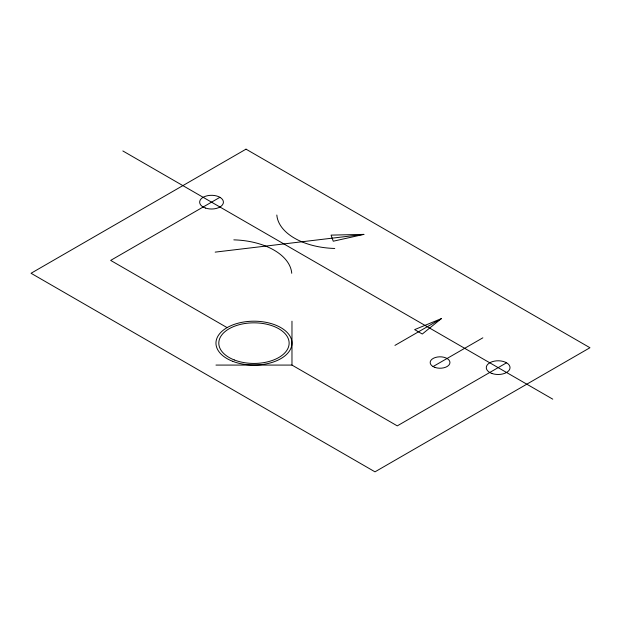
<?xml version="1.0" encoding="UTF-8"?>
<svg xmlns="http://www.w3.org/2000/svg" width="621" height="621" viewBox="0 0 621 621"><rect width="100%" height="100%" fill="white"/><g stroke="black" fill="none" stroke-linecap="round" stroke-linejoin="round"><path stroke-width="0.93" d="M441.368 318.604L422.288 334.028L414.649 329.619L441.368 318.604L394.948 345.4M219.935 197.315L110.662 260.401L227.1 327.624M433.062 366.561L482.843 337.824M506.55 362.788L397.277 425.874L291.971 365.078L215.968 365.078M363.875 234.381L333.252 241.22L331.071 235.118L363.875 234.381L215.184 252.126M122.842 150.95L552.76 399.163M291.971 321.197L291.971 365.078M233.822 239.861A60.804 35.102 0 0 1 291.738 273.294M334.75 248.462A60.804 35.102 0 0 1 276.834 215.029M246.009 149.164L31.05 273.271L374.991 471.836L589.95 347.729L246.009 149.164M434.956 367.415A9.897 5.713 0 0 0 449.953 362.625A9.897 5.713 0 0 0 435.267 357.525A9.897 5.713 0 0 0 434.956 367.415M492.026 373.508A11.877 6.854 0 0 0 510.027 367.764A11.877 6.854 0 0 0 492.406 361.639A11.877 6.854 0 0 0 492.026 373.508M205.411 208.035A11.877 6.854 0 0 0 223.413 202.283A11.877 6.854 0 0 0 205.792 196.158A11.877 6.854 0 0 0 205.411 208.035M234.257 359.947A35.164 20.299 0 0 0 289.044 344.585A35.164 20.299 0 0 0 238.604 324.876A35.164 20.299 0 0 0 234.257 359.947M232.665 361.306A37.997 21.937 0 0 0 291.87 344.702A37.997 21.937 0 0 0 237.362 323.401A37.997 21.937 0 0 0 232.665 361.306"/></g></svg>
